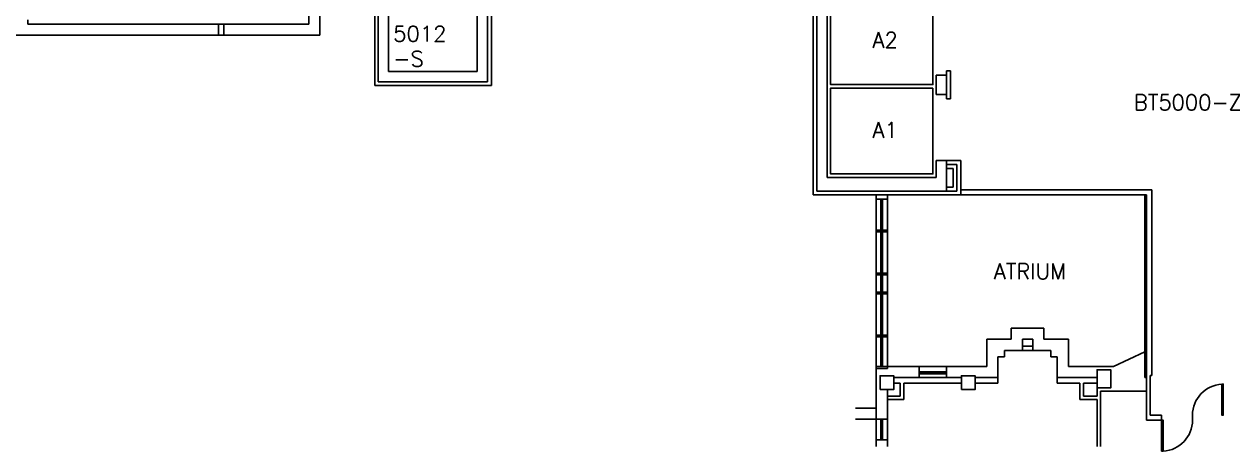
# Model space of a CAD drawing. Extents: x 2809 to 7228, y 18116 to 19837.
# Drawn here: x 3656 to 5044, y 18116 to 18614 of the extents above; entities that cross this region are included whole.
import ezdxf
from ezdxf.enums import TextEntityAlignment as Align

# ---------------------------------------------------------------- set-up
doc = ezdxf.new("R2010")
doc.units = 0
doc.header["$MEASUREMENT"] = 0
for name, color, linetype in [('ARDOOR', 7, 'CONTINUOUS'), ('ARROOMNO', 4, 'CONTINUOUS'), ('ARWALL', 7, 'CONTINUOUS'), ('COL', 14, 'CONTINUOUS'), ('EXWALL', 8, 'CONTINUOUS'), ('EXWINDOW', 8, 'CONTINUOUS'), ('TXT', 4, 'CONTINUOUS')]:
    doc.layers.add(name, color=color, linetype=linetype)
doc.styles.add('ROMANS', font='romans.shx', dxfattribs={"height": 18})

msp = doc.modelspace()

# ---------------------------------------------------------------- linework, layer by layer
at = {"layer": 'ARDOOR'}
msp.add_line((5016.1, 18158), (5016.1, 18152), dxfattribs=at)
at = {"layer": 'ARDOOR', "flags": 128}
for points in [[(5016.1, 18158, -0.39805), (5050.1, 18193.9), (5052.1, 18194), (5052.1, 18158), (5050.1, 18158), (5050.1, 18193.9)], [(5016.1, 18152, -0.39805), (4982.1, 18116), (4980.1, 18116), (4980.1, 18152), (4982.1, 18152), (4982.1, 18116)]]:
    msp.add_lwpolyline(points, format="xyb", dxfattribs=at)
at = {"layer": 'ARWALL'}
for p, q in [((4746.5, 18420.3), (4968.7, 18420.3)), ((4746.5, 18414.3), (4962.7, 18414.3)), ((4962.7, 18152), (4962.7, 18414.3)), ((4968.7, 18204), (4968.7, 18420.3)), ((4818.2, 18238.2), (4830.2, 18238.2)), ((4818.2, 18233.2), (4830.2, 18233.2)), ((4668.5, 18195), (4676, 18195)), ((4676, 18180), (4676, 18195)), ((4680, 18195), (4747.2, 18195)), ((4680, 18176), (4680, 18195)), ((4763.2, 18195), (4789.7, 18195)), ((4789.7, 18201.7), (4789.7, 18195)), ((4858.7, 18201.7), (4858.7, 18195)), ((4858.7, 18195), (4885.2, 18195)), ((4885.2, 18195), (4885.2, 18176)), ((4889.2, 18195), (4889.2, 18180)), ((4889.2, 18195), (4905, 18195)), ((4966.7, 18204), (4966.7, 18158)), ((4968.7, 18204), (4966.7, 18204)), ((4661, 18180), (4676, 18180)), ((4889.2, 18180), (4905.2, 18180)), ((4905.2, 18189.7), (4905.2, 18180)), ((4909.2, 18185.7), (4909.2, 18121.2)), ((4661, 18176), (4680, 18176)), ((4885.2, 18176), (4905.2, 18176)), ((4905.2, 18176), (4905.2, 18121.2)), ((4980.1, 18152), (4962.7, 18152)), ((4966.7, 18158), (4980.1, 18158)), ((4980.1, 18158), (4980.1, 18152)), ((4980.1, 18158), (4980.1, 18152)), ((4980.1, 18158), (4980.1, 18152))]:
    msp.add_line(p, q, dxfattribs=at)
at = {"layer": 'COL'}
for points in [[(4905, 18189.7), (4905, 18210.7), (4921, 18210.7), (4921, 18189.7)], [(4652.5, 18187.7), (4652.5, 18203.7), (4668.5, 18203.7), (4668.5, 18187.7)], [(4747.2, 18187.7), (4747.2, 18203.7), (4763.2, 18203.7), (4763.2, 18187.7)]]:
    msp.add_lwpolyline(points, close=True, dxfattribs=at)
at = {"layer": 'EXWALL'}
for p, q in [((4183.5, 18558.2), (4183.5, 18825.7)), ((4195.5, 18546.2), (4195.5, 18825.7)), ((4200.5, 18541.7), (4200.5, 18821.1)), ((4080.5, 18558.2), (4080.5, 18678.2)), ((4068.5, 18546.2), (4068.5, 18666.2)), ((4574.5, 18663.3), (4574.5, 18414.3)), ((3987.7, 18661.7), (3987.7, 18613.2)), ((4000.7, 18661.7), (4000.7, 18600.2)), ((4064.5, 18661.7), (4064.5, 18541.7)), ((4579, 18658.8), (4579, 18418.8)), ((4591, 18646.8), (4591, 18434.8)), ((3660.7, 18618.2), (3660.7, 18613.2)), ((3987.7, 18613.2), (3660.7, 18613.2)), ((3882.7, 18613.2), (3882.7, 18600.2)), ((3888.7, 18613.2), (3888.7, 18600.2)), ((4000.7, 18600.2), (3534.1, 18600.2)), ((4183.5, 18558.2), (4080.5, 18558.2)), ((4718, 18531.3), (4718, 18553.8)), ((4730, 18553.8), (4718, 18553.8)), ((4730, 18558.8), (4730, 18526.3)), ((4730, 18531.3), (4730, 18553.8)), ((4734.5, 18558.8), (4734.5, 18526.3)), ((4200.5, 18541.7), (4064.5, 18541.7)), ((4195.5, 18546.2), (4068.5, 18546.2)), ((4730, 18531.3), (4718, 18531.3)), ((4718, 18434.8), (4718, 18454.3)), ((4730, 18454.3), (4718, 18454.3)), ((4730, 18454.3), (4730, 18418.8)), ((4730, 18445.3), (4730, 18454.3)), ((4737.5, 18445.3), (4730, 18445.3)), ((4737.5, 18445.3), (4737.5, 18423.3)), ((4737.5, 18423.3), (4737.5, 18445.3)), ((4742, 18449.8), (4742, 18418.8)), ((4746.5, 18454.3), (4746.5, 18414.3)), ((4718, 18434.8), (4591, 18434.8)), ((4648, 18414.3), (4574.5, 18414.3)), ((4661, 18418.8), (4579, 18418.8)), ((4648, 18212.2), (4648, 18414.3)), ((4730, 18418.8), (4661, 18418.8)), ((4661, 18212.2), (4661, 18414.3)), ((4737.5, 18423.3), (4730, 18423.3)), ((4730, 18418.8), (4730, 18423.3)), ((4648, 18212.2), (4648, 18259.2)), ((4661, 18212.2), (4661, 18259.2)), ((4843.2, 18259.2), (4805.2, 18259.2)), ((4805.2, 18246.2), (4805.2, 18259.2)), ((4843.2, 18246.2), (4843.2, 18259.2)), ((4805.2, 18246.2), (4776.7, 18246.2)), ((4776.7, 18214.7), (4776.7, 18246.2)), ((4818.2, 18233.2), (4797.2, 18233.2)), ((4797.2, 18225.7), (4797.2, 18233.2)), ((4818.2, 18233.2), (4818.2, 18246.2)), ((4830.2, 18246.2), (4818.2, 18246.2)), ((4830.2, 18233.2), (4830.2, 18246.2)), ((4830.2, 18233.2), (4851.2, 18233.2)), ((4843.2, 18246.2), (4871.7, 18246.2)), ((4851.2, 18225.7), (4851.2, 18233.2)), ((4871.7, 18214.7), (4871.7, 18246.2)), ((4797.2, 18225.7), (4789.7, 18225.7)), ((4789.7, 18201.7), (4789.7, 18225.7)), ((4851.2, 18225.7), (4858.7, 18225.7)), ((4858.7, 18201.7), (4858.7, 18225.7)), ((4776.7, 18214.7), (4648, 18214.7)), ((4648, 18212.2), (4661, 18212.2)), ((4648, 18212.2), (4648, 18185.4)), ((4648, 18212.2), (4661, 18212.2)), ((4648, 18121.2), (4648, 18208)), ((4698, 18214.7), (4698, 18201.7)), ((4698, 18208.2), (4700, 18208.2)), ((4698, 18206.2), (4700, 18206.2)), ((4700, 18208.2), (4728, 18208.2)), ((4700, 18208.2), (4700, 18206.2)), ((4700, 18207.2), (4728, 18207.2)), ((4700, 18206.2), (4728, 18206.2)), ((4728, 18208.2), (4730, 18208.2)), ((4728, 18208.2), (4728, 18206.2)), ((4728, 18206.2), (4730, 18206.2)), ((4730, 18214.7), (4730, 18201.7)), ((4871.7, 18214.7), (4924.3, 18214.7)), ((4747.2, 18201.7), (4668.5, 18201.7)), ((4789.7, 18201.7), (4763.2, 18201.7)), ((4905, 18201.7), (4858.7, 18201.7)), ((4960.7, 18201.7), (4962.7, 18201.7)), ((4661, 18121.2), (4661, 18187.7)), ((4909.2, 18185.7), (4962.7, 18185.7)), ((4623.9, 18166.1), (4648, 18166.1)), ((4623.9, 18153.1), (4648, 18153.1))]:
    msp.add_line(p, q, dxfattribs=at)
at = {"layer": 'EXWALL', "linetype": 'CONTINUOUS'}
for p, q in [((4730, 18558.8), (4734.5, 18558.8)), ((4730, 18526.3), (4734.5, 18526.3)), ((4730, 18454.3), (4746.5, 18454.3)), ((4730, 18449.8), (4742, 18449.8)), ((4730, 18445.3), (4737.5, 18445.3)), ((4574.5, 18414.3), (4746.5, 18414.3)), ((4579, 18418.8), (4742, 18418.8)), ((4730, 18423.3), (4737.5, 18423.3)), ((4960.7, 18414.3), (4960.7, 18201.7)), ((4960.7, 18231.7), (4924.3, 18214.7))]:
    msp.add_line(p, q, dxfattribs=at)
at = {"layer": 'EXWALL'}
for points in [[(4595, 18642.8), (4714, 18642.8), (4714, 18542.8), (4595, 18542.8)], [(4714, 18538.8), (4595, 18538.8), (4595, 18438.8), (4714, 18438.8)]]:
    msp.add_lwpolyline(points, close=True, dxfattribs=at)
at = {"layer": 'EXWINDOW'}
for p, q in [((4661, 18409.3), (4648, 18409.3)), ((4653.5, 18407.3), (4653.5, 18409.3)), ((4653.5, 18407.3), (4653.5, 18375.3)), ((4653.5, 18407.3), (4655.5, 18407.3)), ((4655.5, 18407.3), (4655.5, 18409.3)), ((4655.5, 18407.3), (4655.5, 18375.3)), ((4661, 18373.3), (4648, 18373.3)), ((4661, 18371.3), (4648, 18371.3)), ((4653.5, 18375.3), (4655.5, 18375.3)), ((4653.5, 18375.3), (4653.5, 18373.3)), ((4653.5, 18369.3), (4653.5, 18371.3)), ((4655.5, 18375.3), (4655.5, 18373.3)), ((4655.5, 18369.3), (4655.5, 18371.3)), ((4653.5, 18325.2), (4653.5, 18369.3)), ((4655.5, 18369.3), (4653.5, 18369.3)), ((4655.5, 18325.2), (4655.5, 18369.3)), ((4653.5, 18325.2), (4653.5, 18323.2)), ((4653.5, 18319.2), (4653.5, 18321.2)), ((4653.5, 18319.2), (4653.5, 18303.2)), ((4655.5, 18325.2), (4655.5, 18323.2)), ((4655.5, 18319.2), (4655.5, 18321.2)), ((4655.5, 18319.2), (4655.5, 18303.2)), ((4653.5, 18303.2), (4653.5, 18301.2)), ((4655.5, 18303.2), (4655.5, 18301.2)), ((4653.5, 18297.2), (4653.5, 18299.2)), ((4653.5, 18253.1), (4653.5, 18297.2)), ((4655.5, 18297.2), (4653.5, 18297.2)), ((4655.5, 18297.2), (4655.5, 18299.2)), ((4655.5, 18253.1), (4655.5, 18297.2)), ((4648, 18251.1), (4661, 18251.1)), ((4648, 18249.1), (4661, 18249.1)), ((4653.5, 18253.1), (4653.5, 18251.1)), ((4653.5, 18247.1), (4653.5, 18249.1)), ((4653.5, 18247.1), (4653.5, 18214.7)), ((4653.5, 18247.1), (4655.5, 18247.1)), ((4653.5, 18247.1), (4653.5, 18215.1)), ((4655.5, 18253.1), (4655.5, 18251.1)), ((4655.5, 18247.1), (4655.5, 18249.1)), ((4655.5, 18247.1), (4655.5, 18214.7)), ((4655.5, 18247.1), (4655.5, 18215.1)), ((4648, 18153.1), (4661, 18153.1)), ((4653.5, 18153.1), (4653.5, 18151.1)), ((4653.5, 18151.1), (4653.5, 18131.1)), ((4653.5, 18151.1), (4655.5, 18151.1)), ((4655.5, 18153.1), (4655.5, 18151.1)), ((4655.5, 18151.1), (4655.5, 18131.1)), ((4648, 18129.1), (4661, 18129.1)), ((4653.5, 18131.1), (4653.5, 18129.1)), ((4653.5, 18131.1), (4655.5, 18131.1)), ((4655.5, 18131.1), (4655.5, 18129.1))]:
    msp.add_line(p, q, dxfattribs=at)
at = {"layer": 'EXWINDOW', "linetype": 'CONTINUOUS'}
for p, q in [((4661, 18323.2), (4648, 18323.2)), ((4661, 18321.2), (4648, 18321.2)), ((4655.5, 18325.2), (4653.5, 18325.2)), ((4655.5, 18319.2), (4653.5, 18319.2)), ((4655.5, 18303.2), (4653.5, 18303.2)), ((4661, 18301.2), (4648, 18301.2)), ((4661, 18299.2), (4648, 18299.2)), ((4655.5, 18253.1), (4653.5, 18253.1))]:
    msp.add_line(p, q, dxfattribs=at)

# ---------------------------------------------------------------- texts
at = {"layer": 'ARROOMNO', "style": 'ROMANS'}
for s, p in [('5012', (4086.1, 18593)), ('A2', (4643.7, 18585.8)), ('-S', (4086.1, 18563.9)), ('BT5000-Z', (4947.9, 18513.1)), ('A1', (4643.7, 18481))]:
    msp.add_text(s, height=18, dxfattribs=at).set_placement(p)
at = {"layer": 'TXT', "style": 'ROMANS'}
msp.add_text('ATRIUM', height=18, dxfattribs=at).set_placement((4827, 18316.3), align=Align.CENTER)

doc.saveas('drawing.dxf')
